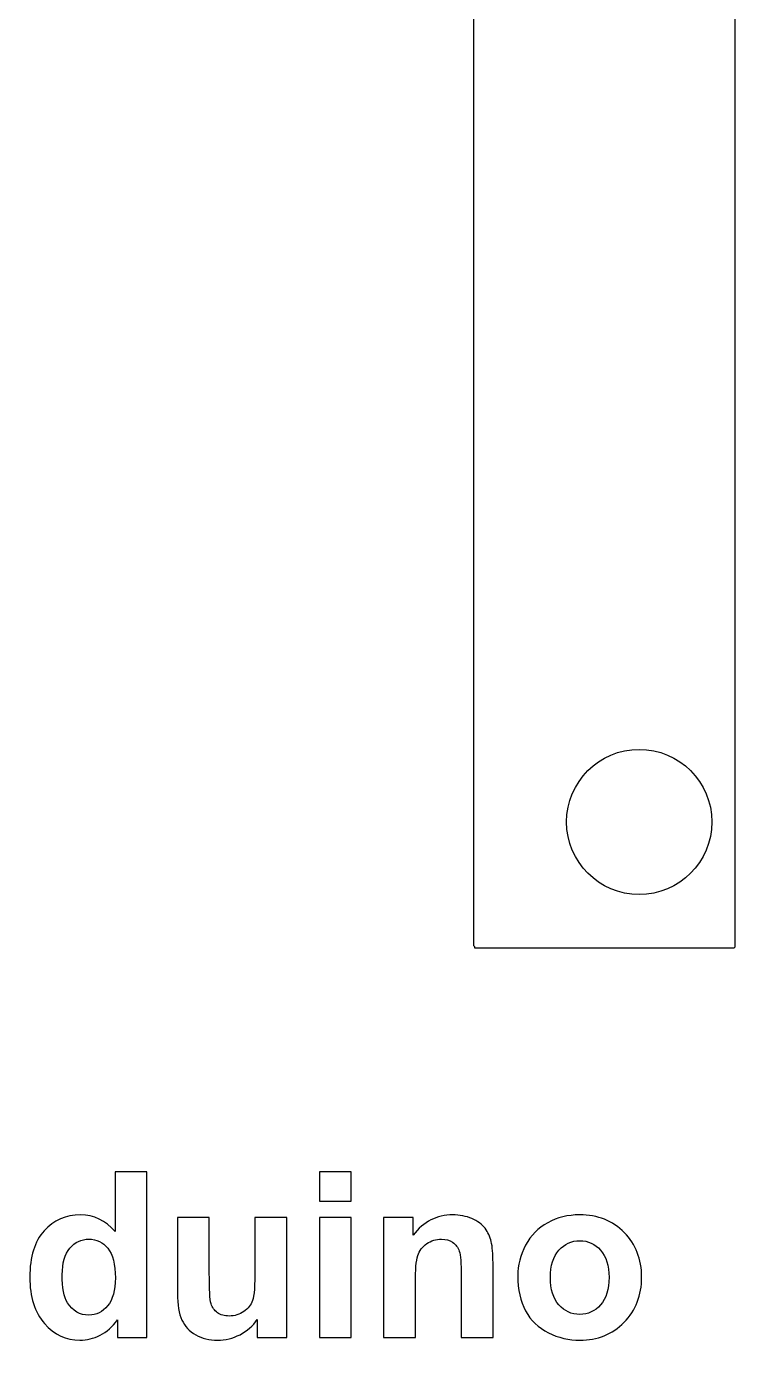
# Model space of a CAD drawing. Extents: x -1020 to 856, y -646 to 1108.
# Drawn here: x 420.21 to 435.61, y 700.93 to 729.2 of the extents above; entities that cross this region are included whole.
import ezdxf

# ---------------------------------------------------------------- set-up
doc = ezdxf.new("R2010")
doc.units = 0
doc.header["$MEASUREMENT"] = 0
doc.layers.add('LAYER_1', color=7, linetype='CONTINUOUS')

msp = doc.modelspace()

# ---------------------------------------------------------------- linework, layer by layer
at = {"layer": 'LAYER_1', "color": 250}
msp.add_ellipse((433.2626, 712.2427), major_axis=(0, 1.5474), ratio=1, dxfattribs=at)
for points, knots in [([(581.5, 670), (581.5, 670), (581.5, 793), (581.5, 793), (581.5, 793), (581.5, 795.761), (579.261, 798), (576.5, 798), (576.5, 798), (576.5, 798), (333.5, 798), (333.5, 798), (333.5, 798), (330.739, 798), (328.5, 795.761), (328.5, 793), (328.5, 793), (328.5, 793), (328.5, 670), (328.5, 670), (328.5, 670), (328.5, 667.239), (330.739, 665), (333.5, 665), (333.5, 665), (333.5, 665), (576.5, 665), (576.5, 665), (576.5, 665), (579.261, 665), (581.5, 667.239), (581.5, 670)], [0, 0, 0, 0, 0.125, 0.125, 0.125, 0.125, 0.25, 0.25, 0.25, 0.25, 0.375, 0.375, 0.375, 0.375, 0.5, 0.5, 0.5, 0.5, 0.625, 0.625, 0.625, 0.625, 0.75, 0.75, 0.75, 0.75, 0.875, 0.875, 0.875, 0.875, 1, 1, 1, 1]), ([(422.7722, 701.251), (422.7722, 701.251), (422.1444, 701.251), (422.1444, 701.251), (422.1444, 701.251), (422.1444, 701.251), (422.1444, 701.6265), (422.1444, 701.6265), (422.1444, 701.6265), (422.0401, 701.4802), (421.9168, 701.3718), (421.7746, 701.3003), (421.7746, 701.3003), (421.6324, 701.2288), (421.4894, 701.1935), (421.3448, 701.1935), (421.3448, 701.1935), (421.0506, 701.1935), (420.7992, 701.3118), (420.5897, 701.5485), (420.5897, 701.5485), (420.3809, 701.7851), (420.2757, 702.1155), (420.2757, 702.5387), (420.2757, 702.5387), (420.2757, 702.9726), (420.3776, 703.3021), (420.5814, 703.5272), (420.5814, 703.5272), (420.7852, 703.7524), (421.0433, 703.8658), (421.3547, 703.8658), (421.3547, 703.8658), (421.6398, 703.8658), (421.8872, 703.7466), (422.0959, 703.5091), (422.0959, 703.5091), (422.0959, 703.5091), (422.0959, 704.7804), (422.0959, 704.7804), (422.0959, 704.7804), (422.0959, 704.7804), (422.7722, 704.7804), (422.7722, 704.7804), (422.7722, 704.7804), (422.7722, 704.7804), (422.7722, 701.251), (422.7722, 701.251)], [0, 0, 0, 0, 0.0833333, 0.0833333, 0.0833333, 0.0833333, 0.1666667, 0.1666667, 0.1666667, 0.1666667, 0.25, 0.25, 0.25, 0.25, 0.3333333, 0.3333333, 0.3333333, 0.3333333, 0.4166667, 0.4166667, 0.4166667, 0.4166667, 0.5, 0.5, 0.5, 0.5, 0.5833333, 0.5833333, 0.5833333, 0.5833333, 0.6666667, 0.6666667, 0.6666667, 0.6666667, 0.75, 0.75, 0.75, 0.75, 0.8333333, 0.8333333, 0.8333333, 0.8333333, 0.9166667, 0.9166667, 0.9166667, 0.9166667, 1, 1, 1, 1]), ([(426.4512, 704.1542), (426.4512, 704.1542), (426.4512, 704.7804), (426.4512, 704.7804), (426.4512, 704.7804), (426.4512, 704.7804), (427.1275, 704.7804), (427.1275, 704.7804), (427.1275, 704.7804), (427.1275, 704.7804), (427.1275, 704.1542), (427.1275, 704.1542), (427.1275, 704.1542), (427.1275, 704.1542), (426.4512, 704.1542), (426.4512, 704.1542)], [0, 0, 0, 0, 0.25, 0.25, 0.25, 0.25, 0.5, 0.5, 0.5, 0.5, 0.75, 0.75, 0.75, 0.75, 1, 1, 1, 1]), ([(425.1224, 701.251), (425.1224, 701.251), (425.1224, 701.634), (425.1224, 701.634), (425.1224, 701.634), (425.0287, 701.4975), (424.9063, 701.3898), (424.7551, 701.311), (424.7551, 701.311), (424.6031, 701.233), (424.4429, 701.1935), (424.2744, 701.1935), (424.2744, 701.1935), (424.1026, 701.1935), (423.9489, 701.2313), (423.8125, 701.3061), (423.8125, 701.3061), (423.6762, 701.3816), (423.5775, 701.4877), (423.5159, 701.6241), (423.5159, 701.6241), (423.4551, 701.7604), (423.4247, 701.9495), (423.4247, 702.1903), (423.4247, 702.1903), (423.4247, 702.1903), (423.4247, 703.8075), (423.4247, 703.8075), (423.4247, 703.8075), (423.4247, 703.8075), (424.101, 703.8075), (424.101, 703.8075), (424.101, 703.8075), (424.101, 703.8075), (424.101, 702.6332), (424.101, 702.6332), (424.101, 702.6332), (424.101, 702.2733), (424.1133, 702.053), (424.1388, 701.9716), (424.1388, 701.9716), (424.1634, 701.8912), (424.2086, 701.827), (424.2744, 701.7794), (424.2744, 701.7794), (424.3401, 701.7317), (424.4239, 701.7087), (424.525, 701.7087), (424.525, 701.7087), (424.6408, 701.7087), (424.7444, 701.7399), (424.8356, 701.8032), (424.8356, 701.8032), (424.9268, 701.8673), (424.9892, 701.9454), (425.023, 702.0391), (425.023, 702.0391), (425.0567, 702.1336), (425.0739, 702.3637), (425.0739, 702.7293), (425.0739, 702.7293), (425.0739, 702.7293), (425.0739, 703.8075), (425.0739, 703.8075), (425.0739, 703.8075), (425.0739, 703.8075), (425.7502, 703.8075), (425.7502, 703.8075), (425.7502, 703.8075), (425.7502, 703.8075), (425.7502, 701.251), (425.7502, 701.251), (425.7502, 701.251), (425.7502, 701.251), (425.1224, 701.251), (425.1224, 701.251)], [0, 0, 0, 0, 0.0526316, 0.0526316, 0.0526316, 0.0526316, 0.1052632, 0.1052632, 0.1052632, 0.1052632, 0.1578947, 0.1578947, 0.1578947, 0.1578947, 0.2105263, 0.2105263, 0.2105263, 0.2105263, 0.2631579, 0.2631579, 0.2631579, 0.2631579, 0.3157895, 0.3157895, 0.3157895, 0.3157895, 0.3684211, 0.3684211, 0.3684211, 0.3684211, 0.4210526, 0.4210526, 0.4210526, 0.4210526, 0.4736842, 0.4736842, 0.4736842, 0.4736842, 0.5263158, 0.5263158, 0.5263158, 0.5263158, 0.5789474, 0.5789474, 0.5789474, 0.5789474, 0.6315789, 0.6315789, 0.6315789, 0.6315789, 0.6842105, 0.6842105, 0.6842105, 0.6842105, 0.7368421, 0.7368421, 0.7368421, 0.7368421, 0.7894737, 0.7894737, 0.7894737, 0.7894737, 0.8421053, 0.8421053, 0.8421053, 0.8421053, 0.8947368, 0.8947368, 0.8947368, 0.8947368, 0.9473684, 0.9473684, 0.9473684, 0.9473684, 1, 1, 1, 1]), ([(426.4512, 701.251), (426.4512, 701.251), (426.4512, 703.8075), (426.4512, 703.8075), (426.4512, 703.8075), (426.4512, 703.8075), (427.1275, 703.8075), (427.1275, 703.8075), (427.1275, 703.8075), (427.1275, 703.8075), (427.1275, 701.251), (427.1275, 701.251), (427.1275, 701.251), (427.1275, 701.251), (426.4512, 701.251), (426.4512, 701.251)], [0, 0, 0, 0, 0.25, 0.25, 0.25, 0.25, 0.5, 0.5, 0.5, 0.5, 0.75, 0.75, 0.75, 0.75, 1, 1, 1, 1]), ([(430.1466, 701.251), (430.1466, 701.251), (429.4703, 701.251), (429.4703, 701.251), (429.4703, 701.251), (429.4703, 701.251), (429.4703, 702.556), (429.4703, 702.556), (429.4703, 702.556), (429.4703, 702.832), (429.4555, 703.0103), (429.4268, 703.0917), (429.4268, 703.0917), (429.398, 703.1722), (429.3503, 703.2355), (429.2855, 703.2807), (429.2855, 703.2807), (429.2205, 703.325), (429.1425, 703.3481), (429.0512, 703.3481), (429.0512, 703.3481), (428.9337, 703.3481), (428.8285, 703.3161), (428.7357, 703.2519), (428.7357, 703.2519), (428.6428, 703.187), (428.5787, 703.1024), (428.5442, 702.9964), (428.5442, 702.9964), (428.5097, 702.8904), (428.4924, 702.6948), (428.4924, 702.4088), (428.4924, 702.4088), (428.4924, 702.4088), (428.4924, 701.251), (428.4924, 701.251), (428.4924, 701.251), (428.4924, 701.251), (427.8162, 701.251), (427.8162, 701.251), (427.8162, 701.251), (427.8162, 701.251), (427.8162, 703.8075), (427.8162, 703.8075), (427.8162, 703.8075), (427.8162, 703.8075), (428.4439, 703.8075), (428.4439, 703.8075), (428.4439, 703.8075), (428.4439, 703.8075), (428.4439, 703.4319), (428.4439, 703.4319), (428.4439, 703.4319), (428.6675, 703.7211), (428.9485, 703.8658), (429.2871, 703.8658), (429.2871, 703.8658), (429.4358, 703.8658), (429.573, 703.8386), (429.6963, 703.7853), (429.6963, 703.7853), (429.8196, 703.7311), (429.9132, 703.6628), (429.9765, 703.579), (429.9765, 703.579), (430.0398, 703.4952), (430.0842, 703.4007), (430.1088, 703.2947), (430.1088, 703.2947), (430.1343, 703.1887), (430.1466, 703.0375), (430.1466, 702.8402), (430.1466, 702.8402), (430.1466, 702.8402), (430.1466, 701.251), (430.1466, 701.251)], [0, 0, 0, 0, 0.0526316, 0.0526316, 0.0526316, 0.0526316, 0.1052632, 0.1052632, 0.1052632, 0.1052632, 0.1578947, 0.1578947, 0.1578947, 0.1578947, 0.2105263, 0.2105263, 0.2105263, 0.2105263, 0.2631579, 0.2631579, 0.2631579, 0.2631579, 0.3157895, 0.3157895, 0.3157895, 0.3157895, 0.3684211, 0.3684211, 0.3684211, 0.3684211, 0.4210526, 0.4210526, 0.4210526, 0.4210526, 0.4736842, 0.4736842, 0.4736842, 0.4736842, 0.5263158, 0.5263158, 0.5263158, 0.5263158, 0.5789474, 0.5789474, 0.5789474, 0.5789474, 0.6315789, 0.6315789, 0.6315789, 0.6315789, 0.6842105, 0.6842105, 0.6842105, 0.6842105, 0.7368421, 0.7368421, 0.7368421, 0.7368421, 0.7894737, 0.7894737, 0.7894737, 0.7894737, 0.8421053, 0.8421053, 0.8421053, 0.8421053, 0.8947368, 0.8947368, 0.8947368, 0.8947368, 0.9473684, 0.9473684, 0.9473684, 0.9473684, 1, 1, 1, 1]), ([(430.6758, 702.5658), (430.6758, 702.7901), (430.7317, 703.0079), (430.8418, 703.2182), (430.8418, 703.2182), (430.9527, 703.4278), (431.1097, 703.5888), (431.3127, 703.699), (431.3127, 703.699), (431.5156, 703.8099), (431.7425, 703.8658), (431.993, 703.8658), (431.993, 703.8658), (432.3793, 703.8658), (432.6965, 703.74), (432.9438, 703.4886), (432.9438, 703.4886), (433.1912, 703.2372), (433.3144, 702.92), (433.3144, 702.5362), (433.3144, 702.5362), (433.3144, 702.15), (433.1896, 701.8295), (432.9405, 701.5748), (432.9405, 701.5748), (432.6907, 701.32), (432.3769, 701.1935), (431.998, 701.1935), (431.998, 701.1935), (431.763, 701.1935), (431.5403, 701.2461), (431.3275, 701.3521), (431.3275, 701.3521), (431.1146, 701.4581), (430.9527, 701.6134), (430.8418, 701.818), (430.8418, 701.818), (430.7317, 702.0226), (430.6758, 702.2716), (430.6758, 702.5658)], [0, 0, 0, 0, 0.1, 0.1, 0.1, 0.1, 0.2, 0.2, 0.2, 0.2, 0.3, 0.3, 0.3, 0.3, 0.4, 0.4, 0.4, 0.4, 0.5, 0.5, 0.5, 0.5, 0.6, 0.6, 0.6, 0.6, 0.7, 0.7, 0.7, 0.7, 0.8, 0.8, 0.8, 0.8, 0.9, 0.9, 0.9, 0.9, 1, 1, 1, 1]), ([(420.9669, 702.5847), (420.9669, 702.3119), (421.0046, 702.1146), (421.0802, 701.9922), (421.0802, 701.9922), (421.1887, 701.8164), (421.3415, 701.7276), (421.5371, 701.7276), (421.5371, 701.7276), (421.6933, 701.7276), (421.8256, 701.7942), (421.9348, 701.9265), (421.9348, 701.9265), (422.0433, 702.0588), (422.0983, 702.2568), (422.0983, 702.5198), (422.0983, 702.5198), (422.0983, 702.8131), (422.045, 703.0252), (421.9398, 703.1542), (421.9398, 703.1542), (421.8338, 703.2832), (421.6982, 703.3481), (421.5322, 703.3481), (421.5322, 703.3481), (421.372, 703.3481), (421.238, 703.284), (421.1295, 703.1566), (421.1295, 703.1566), (421.0211, 703.0292), (420.9669, 702.8386), (420.9669, 702.5847)], [0, 0, 0, 0, 0.125, 0.125, 0.125, 0.125, 0.25, 0.25, 0.25, 0.25, 0.375, 0.375, 0.375, 0.375, 0.5, 0.5, 0.5, 0.5, 0.625, 0.625, 0.625, 0.625, 0.75, 0.75, 0.75, 0.75, 0.875, 0.875, 0.875, 0.875, 1, 1, 1, 1]), ([(431.3694, 702.5296), (431.3694, 702.2757), (431.4294, 702.0818), (431.5502, 701.947), (431.5502, 701.947), (431.6701, 701.8123), (431.8189, 701.7449), (431.9955, 701.7449), (431.9955, 701.7449), (432.1722, 701.7449), (432.3201, 701.8123), (432.4393, 701.947), (432.4393, 701.947), (432.5592, 702.0818), (432.6192, 702.2773), (432.6192, 702.5345), (432.6192, 702.5345), (432.6192, 702.7843), (432.5592, 702.9775), (432.4393, 703.1122), (432.4393, 703.1122), (432.3201, 703.247), (432.1722, 703.3144), (431.9955, 703.3144), (431.9955, 703.3144), (431.8189, 703.3144), (431.6701, 703.247), (431.5502, 703.1122), (431.5502, 703.1122), (431.4294, 702.9775), (431.3694, 702.7827), (431.3694, 702.5296)], [0, 0, 0, 0, 0.125, 0.125, 0.125, 0.125, 0.25, 0.25, 0.25, 0.25, 0.375, 0.375, 0.375, 0.375, 0.5, 0.5, 0.5, 0.5, 0.625, 0.625, 0.625, 0.625, 0.75, 0.75, 0.75, 0.75, 0.875, 0.875, 0.875, 0.875, 1, 1, 1, 1])]:
    msp.add_open_spline(points, degree=3, knots=knots, dxfattribs=at)
at = {"layer": 'LAYER_1', "color": 7}
msp.add_open_spline([(448.8752, 681.7677), (445.7816, 681.7677), (398.7438, 681.7677), (395.6248, 681.7677), (395.6248, 681.7677), (395.6248, 703.22), (395.6248, 724.6976), (395.6248, 746.1752), (395.6248, 746.1752), (396.132, 746.6824), (396.6391, 747.1895), (397.1463, 747.6967), (397.1463, 747.6967), (400.9499, 747.6967), (404.7535, 747.6967), (408.5571, 747.6967), (408.5571, 747.6967), (409.3939, 748.5334), (410.2307, 749.3702), (411.0928, 750.2324), (411.0928, 750.2324), (421.9965, 750.2324), (432.9001, 750.2324), (443.8037, 750.2324), (443.8037, 750.2324), (444.6405, 749.3956), (445.4773, 748.5588), (446.3395, 747.6967), (446.3395, 747.6967), (447.1763, 747.6967), (448.013, 747.6967), (448.8752, 747.6967), (448.8752, 747.6967), (448.8752, 725.7372), (448.8752, 703.7525), (448.8752, 681.7677)], degree=3, knots=[0, 0, 0, 0, 0.1111111, 0.1111111, 0.1111111, 0.1111111, 0.2222222, 0.2222222, 0.2222222, 0.2222222, 0.3333333, 0.3333333, 0.3333333, 0.3333333, 0.4444444, 0.4444444, 0.4444444, 0.4444444, 0.5555556, 0.5555556, 0.5555556, 0.5555556, 0.6666667, 0.6666667, 0.6666667, 0.6666667, 0.7777778, 0.7777778, 0.7777778, 0.7777778, 0.8888889, 0.8888889, 0.8888889, 0.8888889, 1, 1, 1, 1], dxfattribs=at)
at = {"layer": 'LAYER_1', "color": 254}
msp.add_open_spline([(435.309, 709.5847), (435.309, 709.5847), (435.309, 709.5847), (435.2837, 709.5593), (435.2837, 709.5593), (433.458, 709.5593), (431.6069, 709.5593), (429.7558, 709.5593), (429.7558, 709.5593), (429.7558, 709.5593), (429.7558, 709.5593), (429.7558, 709.5847), (429.7558, 709.5847), (429.7558, 709.5847), (429.7558, 709.5847), (429.7304, 709.61), (429.7304, 709.61), (429.7304, 721.9083), (429.7304, 734.2066), (429.7304, 746.5302), (429.7304, 746.5302), (429.7304, 746.5302), (429.7304, 746.5302), (429.7558, 746.5556), (429.7558, 746.5556), (429.7558, 746.5556), (429.7558, 746.5556), (429.7811, 746.5556), (429.7811, 746.5556), (429.7811, 746.5556), (429.7811, 746.5556), (429.7811, 746.5809), (429.7811, 746.5809), (430.4658, 746.5809), (431.1504, 746.5809), (431.8351, 746.5809), (431.8351, 746.5809), (431.8351, 746.5809), (431.8351, 746.5809), (431.8604, 746.5556), (431.8604, 746.5556), (431.8604, 746.5556), (431.8604, 746.5556), (431.8858, 746.5556), (431.8858, 746.5556), (431.8858, 746.5556), (431.8858, 746.5556), (431.8858, 746.5302), (431.8858, 746.5302), (431.8858, 746.5302), (431.8858, 746.5302), (431.9112, 746.5049), (431.9112, 746.5049), (431.9112, 746.4795), (431.9112, 746.4541), (431.9112, 746.4034), (431.9112, 746.4034), (431.9112, 746.4034), (431.9112, 746.4034), (431.9365, 746.3781), (431.9365, 746.3781), (431.9365, 746.3527), (431.9365, 746.3274), (431.9365, 746.302), (431.9365, 746.302), (431.9365, 746.302), (431.9619, 746.2766), (431.9872, 746.2513), (431.9872, 746.2513), (431.9872, 746.2513), (431.9872, 746.2513), (431.9872, 746.2259), (431.9872, 746.2259), (431.9872, 746.2259), (432.0126, 746.2006), (432.0379, 746.1752), (432.0379, 746.1752), (432.0379, 746.1499), (432.0633, 746.1245), (432.0887, 746.0991), (432.0887, 746.0991), (432.0887, 746.0991), (432.0887, 746.0991), (432.114, 746.0991), (432.114, 746.0991), (432.114, 746.0991), (432.1394, 746.0738), (432.1647, 746.0484), (432.1647, 746.0484), (432.1647, 746.0484), (432.1647, 746.0484), (432.1901, 746.0484), (432.1901, 746.0484), (432.1901, 746.0484), (432.1901, 746.0484), (432.2154, 746.0231), (432.2154, 746.0231), (432.2154, 746.0231), (432.2154, 746.0231), (432.2408, 746.0231), (432.2408, 746.0231), (432.2408, 746.0231), (432.2408, 746.0231), (432.2662, 745.9977), (432.2662, 745.9977), (432.2662, 745.9977), (432.2662, 745.9977), (432.2915, 745.9977), (432.2915, 745.9977), (432.2915, 745.9977), (432.2915, 745.9977), (432.3169, 745.9724), (432.3169, 745.9724), (432.3169, 745.9724), (432.3169, 745.9724), (432.3422, 745.9724), (432.3422, 745.9724), (432.3422, 745.9724), (432.3422, 745.9724), (432.3676, 745.947), (432.3676, 745.947), (432.469, 745.947), (432.5704, 745.947), (432.6719, 745.947), (432.6719, 745.947), (432.6719, 745.947), (432.6719, 745.947), (432.6972, 745.9724), (432.6972, 745.9724), (432.6972, 745.9724), (432.7226, 745.9724), (432.7479, 745.9724), (432.7479, 745.9724), (432.7479, 745.9724), (432.7479, 745.9724), (432.7733, 745.9977), (432.7733, 745.9977), (432.7733, 745.9977), (432.7733, 745.9977), (432.7987, 745.9977), (432.7987, 745.9977), (432.7987, 745.9977), (432.7987, 745.9977), (432.824, 746.0231), (432.824, 746.0231), (432.824, 746.0231), (432.8494, 746.0231), (432.8747, 746.0484), (432.8747, 746.0484), (432.8747, 746.0484), (432.8747, 746.0484), (432.9001, 746.0484), (432.9001, 746.0484), (432.9001, 746.0738), (432.9255, 746.0991), (432.9508, 746.1245), (432.9508, 746.1245), (432.9508, 746.1245), (432.9508, 746.1245), (432.9762, 746.1245), (432.9762, 746.1245), (432.9762, 746.1245), (432.9762, 746.1245), (432.9762, 746.1499), (432.9762, 746.1499), (432.9762, 746.1499), (433.0015, 746.1499), (433.0269, 746.1752), (433.0269, 746.1752), (433.0269, 746.1752), (433.0269, 746.1752), (433.0269, 746.2006), (433.0269, 746.2006), (433.0269, 746.2006), (433.0522, 746.2259), (433.0776, 746.2513), (433.0776, 746.2513), (433.0776, 746.2766), (433.0776, 746.302), (433.0776, 746.3274), (433.0776, 746.3274), (433.0776, 746.3274), (433.0776, 746.3274), (433.103, 746.3527), (433.103, 746.3527), (433.103, 746.3527), (433.103, 746.3527), (433.103, 746.3781), (433.103, 746.3781), (433.103, 746.3781), (433.103, 746.3781), (433.1283, 746.4034), (433.1283, 746.4034), (433.1283, 746.4288), (433.1283, 746.4541), (433.1283, 746.5049), (433.1283, 746.5049), (433.1283, 746.5049), (433.1283, 746.5049), (433.1537, 746.5302), (433.1537, 746.5302), (433.1537, 746.5302), (433.1537, 746.5302), (433.1537, 746.5556), (433.1537, 746.5556), (433.1537, 746.5556), (433.179, 746.5556), (433.2044, 746.5556), (433.2044, 746.5556), (433.2044, 746.5556), (433.2044, 746.5556), (433.2044, 746.5809), (433.2044, 746.5809), (433.889, 746.5809), (434.5737, 746.5809), (435.2583, 746.5809), (435.2583, 746.5809), (435.2583, 746.5809), (435.2583, 746.5809), (435.2837, 746.5556), (435.2837, 746.5556), (435.2837, 746.5556), (435.2837, 746.5556), (435.309, 746.5556), (435.309, 746.5556), (435.309, 734.2319), (435.309, 721.9083), (435.309, 709.5847)], degree=3, knots=[0, 0, 0, 0, 0.0175439, 0.0175439, 0.0175439, 0.0175439, 0.0350877, 0.0350877, 0.0350877, 0.0350877, 0.0526316, 0.0526316, 0.0526316, 0.0526316, 0.0701754, 0.0701754, 0.0701754, 0.0701754, 0.0877193, 0.0877193, 0.0877193, 0.0877193, 0.1052632, 0.1052632, 0.1052632, 0.1052632, 0.122807, 0.122807, 0.122807, 0.122807, 0.1403509, 0.1403509, 0.1403509, 0.1403509, 0.1578947, 0.1578947, 0.1578947, 0.1578947, 0.1754386, 0.1754386, 0.1754386, 0.1754386, 0.1929825, 0.1929825, 0.1929825, 0.1929825, 0.2105263, 0.2105263, 0.2105263, 0.2105263, 0.2280702, 0.2280702, 0.2280702, 0.2280702, 0.245614, 0.245614, 0.245614, 0.245614, 0.2631579, 0.2631579, 0.2631579, 0.2631579, 0.2807018, 0.2807018, 0.2807018, 0.2807018, 0.2982456, 0.2982456, 0.2982456, 0.2982456, 0.3157895, 0.3157895, 0.3157895, 0.3157895, 0.3333333, 0.3333333, 0.3333333, 0.3333333, 0.3508772, 0.3508772, 0.3508772, 0.3508772, 0.3684211, 0.3684211, 0.3684211, 0.3684211, 0.3859649, 0.3859649, 0.3859649, 0.3859649, 0.4035088, 0.4035088, 0.4035088, 0.4035088, 0.4210526, 0.4210526, 0.4210526, 0.4210526, 0.4385965, 0.4385965, 0.4385965, 0.4385965, 0.4561404, 0.4561404, 0.4561404, 0.4561404, 0.4736842, 0.4736842, 0.4736842, 0.4736842, 0.4912281, 0.4912281, 0.4912281, 0.4912281, 0.5087719, 0.5087719, 0.5087719, 0.5087719, 0.5263158, 0.5263158, 0.5263158, 0.5263158, 0.5438596, 0.5438596, 0.5438596, 0.5438596, 0.5614035, 0.5614035, 0.5614035, 0.5614035, 0.5789474, 0.5789474, 0.5789474, 0.5789474, 0.5964912, 0.5964912, 0.5964912, 0.5964912, 0.6140351, 0.6140351, 0.6140351, 0.6140351, 0.6315789, 0.6315789, 0.6315789, 0.6315789, 0.6491228, 0.6491228, 0.6491228, 0.6491228, 0.6666667, 0.6666667, 0.6666667, 0.6666667, 0.6842105, 0.6842105, 0.6842105, 0.6842105, 0.7017544, 0.7017544, 0.7017544, 0.7017544, 0.7192982, 0.7192982, 0.7192982, 0.7192982, 0.7368421, 0.7368421, 0.7368421, 0.7368421, 0.754386, 0.754386, 0.754386, 0.754386, 0.7719298, 0.7719298, 0.7719298, 0.7719298, 0.7894737, 0.7894737, 0.7894737, 0.7894737, 0.8070175, 0.8070175, 0.8070175, 0.8070175, 0.8245614, 0.8245614, 0.8245614, 0.8245614, 0.8421053, 0.8421053, 0.8421053, 0.8421053, 0.8596491, 0.8596491, 0.8596491, 0.8596491, 0.877193, 0.877193, 0.877193, 0.877193, 0.8947368, 0.8947368, 0.8947368, 0.8947368, 0.9122807, 0.9122807, 0.9122807, 0.9122807, 0.9298246, 0.9298246, 0.9298246, 0.9298246, 0.9473684, 0.9473684, 0.9473684, 0.9473684, 0.9649123, 0.9649123, 0.9649123, 0.9649123, 0.9824561, 0.9824561, 0.9824561, 0.9824561, 1, 1, 1, 1], dxfattribs=at)

doc.saveas('drawing.dxf')
